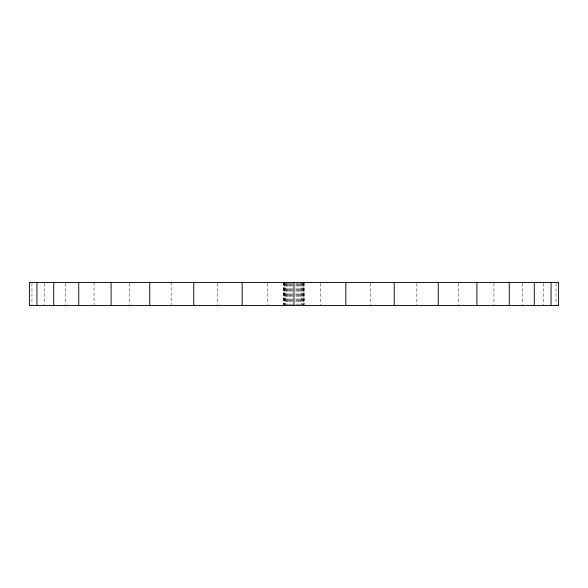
<?xml version="1.0" encoding="UTF-8"?>
<svg xmlns="http://www.w3.org/2000/svg" width="588" height="588" viewBox="0 0 588 588"><rect width="100%" height="100%" fill="white"/><g stroke="black" fill="none" stroke-linecap="round" stroke-linejoin="round"><path stroke-width="0.44" stroke-dasharray="2.94 2.21" d="M556.05 283.35L556.05 304.65M543.782 283.35L543.782 304.65M522.754 283.35L522.754 304.65M493.942 283.35L493.942 304.65M458.317 283.35L458.317 304.65M416.848 283.35L416.848 304.65M370.514 283.35L370.514 304.65M320.276 283.35L320.276 304.65M304.143 282.461L304.246 304.65M303.952 283.35L303.952 304.65M303.673 282.461L303.673 304.65M303.305 283.35L303.305 304.65M302.857 282.461L302.857 304.65M302.335 283.35L302.335 304.65M301.74 282.461L301.74 304.65M301.078 283.35L301.078 304.65M300.358 283.35L300.358 304.65M299.586 283.35L299.586 304.65M298.755 283.35L298.755 304.65M297.881 283.35L297.881 304.65M296.962 283.35L296.962 304.65M296.007 283.35L296.007 304.65M292.986 283.35L292.986 304.65M291.993 283.35L291.993 304.65M291.038 283.35L291.038 304.65M290.119 283.35L290.119 304.65M289.245 283.35L289.245 304.65M288.414 283.35L288.414 304.65M287.635 283.35L287.635 304.65M286.915 283.35L286.915 304.65M286.26 283.35L286.26 304.65M285.665 282.461L285.665 304.65M285.143 283.35L285.143 304.65M284.695 282.461L284.695 304.65M284.327 283.35L284.327 304.65M284.048 282.461L284.048 304.65M283.857 282.461L283.857 304.65M283.754 282.461L283.754 304.65M267.724 283.35L267.724 304.65M217.486 283.35L217.486 304.65M171.152 282.461L171.152 304.65M129.683 283.35L129.683 304.65M94.058 282.461L94.058 304.65M65.246 283.35L65.246 304.65M44.218 283.35L44.218 304.65M31.95 283.35L31.95 304.65"/><path stroke-width="0.88" d="M551.074 282.461L551.074 305.539M534.301 282.461L534.301 305.539M509.259 282.461L509.259 305.539M476.919 282.461L476.919 305.539M438.251 282.461L438.251 305.539M394.232 282.461L394.232 305.539M345.825 282.461L345.825 305.539M294 282.461L294 305.539M242.183 282.461L242.183 305.539M193.768 282.461L193.768 305.539M149.749 282.461L149.749 305.539M111.081 282.461L111.081 305.539M78.741 282.461L78.741 305.539M53.699 282.461L53.699 305.539M36.926 282.461L36.926 305.539M558.6 282.461L29.4 282.461L29.4 305.539L558.6 305.539L558.6 282.461"/></g></svg>
